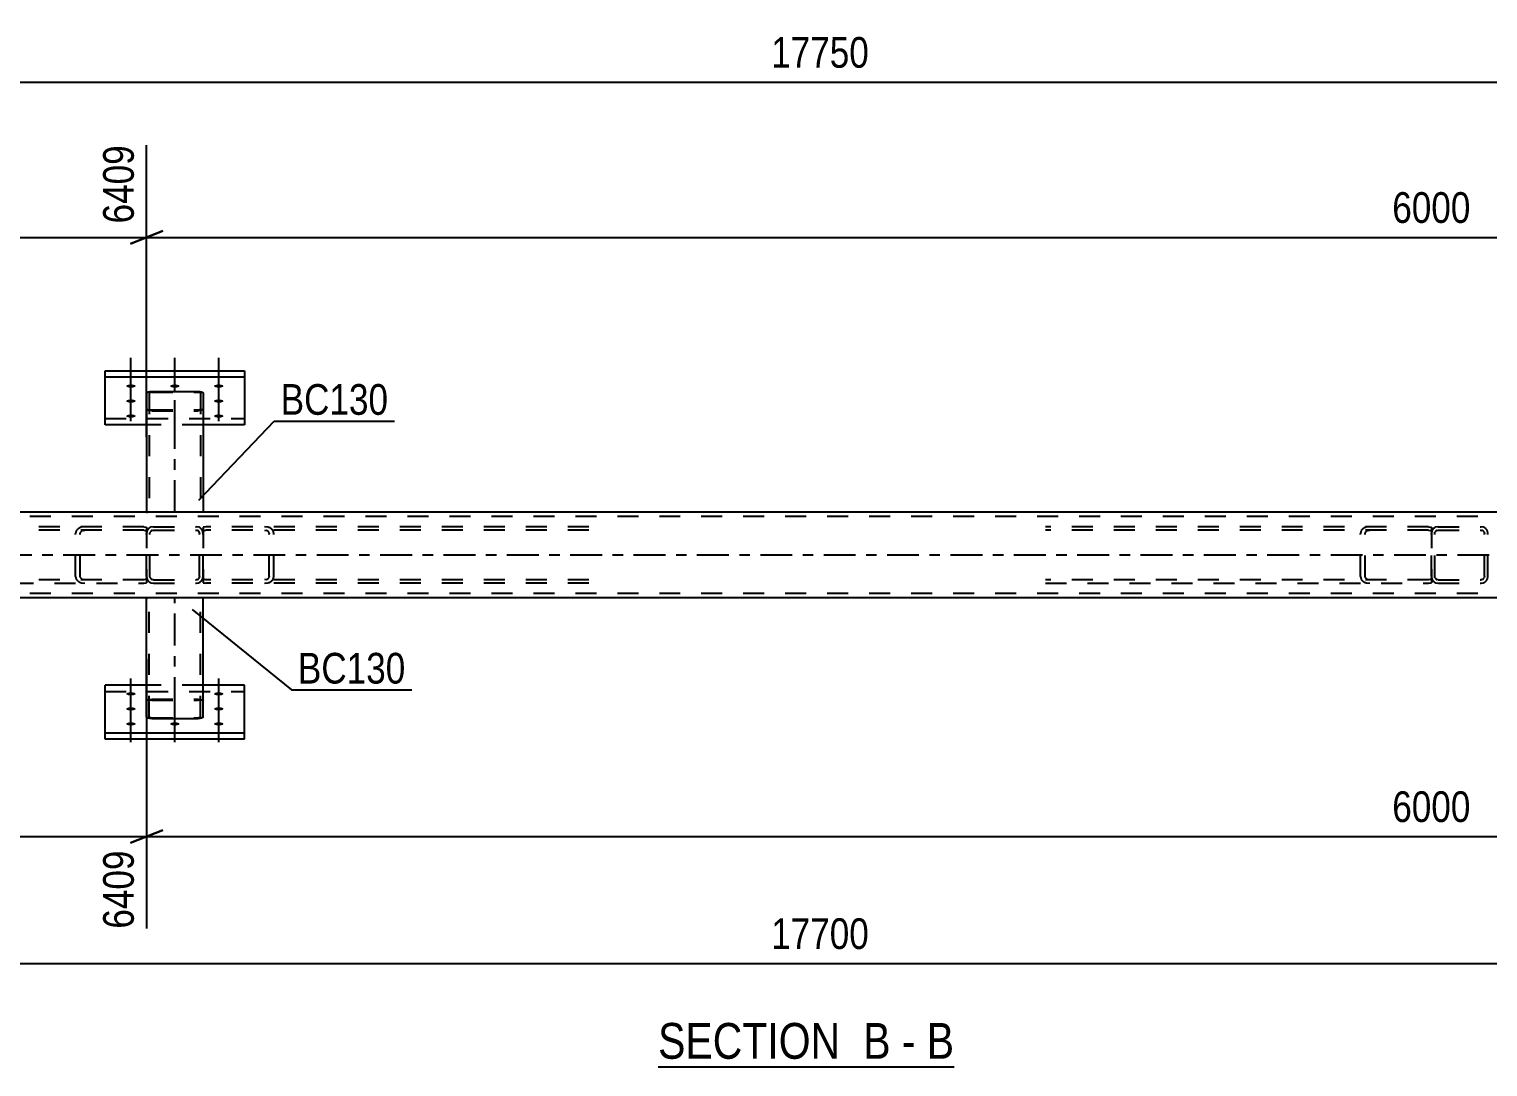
# Model space of a CAD drawing. Header units: millimetres. Extents: x 0 to 1189, y 0 to 841.
# Drawn here: x 321.1 to 457.3, y 329.9 to 426.8 of the extents above; entities that cross this region are included whole.
import ezdxf

# ---------------------------------------------------------------- set-up
doc = ezdxf.new("R2010")
doc.units = ezdxf.units.MM
doc.linetypes.add('DXK_LINE_DOT2', pattern=[3.9198, 1.9599, -1.9599])
doc.linetypes.add('DXK_LINE_DOT3', pattern=[5.9187, 2.979, -0.9799, 0.9799, -0.9799])
doc.styles.add('Arial Narrow', font='ARIALN.TTF', dxfattribs={"height": 0.2})

# ---------------------------------------------------------------- blocks, each defined once
blk = doc.blocks.new('Unknown-761548908-21 - 2351')
at = {"color": 6, "linetype": 'Continuous'}
blk.add_line((379.8, 329.95), (407.45, 329.95), dxfattribs=at)
at = {"color": 0, "linetype": 'Continuous'}
for points in [[(397.91, 330.7), (397.91, 334.2), (379.8, 334.2), (379.8, 330.7)], [(401.52, 330.7), (401.52, 334.2), (398.96, 334.2), (398.96, 330.7)], [(403.84, 330.7), (403.84, 334.2), (402.57, 334.2), (402.57, 330.7)], [(407.45, 330.7), (407.45, 334.2), (404.89, 334.2), (404.89, 330.7)]]:
    blk.add_wipeout(points, dxfattribs=at)
at = {"color": 7, "linetype": 'Continuous', "style": 'Arial Narrow'}
for s, p in [('SECTION ', (379.8, 330.7)), ('B', (398.96, 330.7)), ('B', (404.89, 330.7)), ('-', (402.57, 330.7))]:
    blk.add_text(s, height=3.34, dxfattribs=at).set_placement(p)
blk = doc.blocks.new('Part-761548908-2481 - 2351')
at = {"color": 7, "linetype": 'DXK_LINE_DOT2'}
for p, q in [((332.66, 380.39), (332.41, 380.34)), ((332.66, 380.39), (336.66, 380.39)), ((336.9, 380.34), (336.66, 380.39)), ((332.07, 379.99), (332.02, 379.75)), ((332.02, 375.75), (332.02, 379.75)), ((332.34, 379.75), (332.36, 379.87)), ((332.34, 375.75), (332.34, 379.75)), ((332.53, 380.04), (332.66, 380.07)), ((332.66, 380.07), (336.66, 380.07)), ((336.66, 380.07), (336.78, 380.04)), ((336.95, 379.87), (336.98, 379.75)), ((336.98, 375.75), (336.98, 379.75)), ((337.3, 379.75), (337.25, 379.99)), ((337.3, 375.75), (337.3, 379.75)), ((332.02, 375.75), (332.07, 375.5)), ((332.36, 375.62), (332.34, 375.75)), ((332.41, 375.16), (332.66, 375.11)), ((332.66, 375.43), (332.53, 375.45)), ((332.66, 375.43), (336.66, 375.43)), ((332.66, 375.11), (336.66, 375.11)), ((336.78, 375.45), (336.66, 375.43)), ((336.66, 375.11), (336.9, 375.16)), ((336.98, 375.75), (336.95, 375.62)), ((337.25, 375.5), (337.3, 375.75))]:
    blk.add_line(p, q, dxfattribs=at)
for centre, radius, start, end in [((332.66, 379.75), 0.64, 112.5, 157.5), ((336.66, 379.75), 0.64, 22.5, 67.5), ((332.66, 379.75), 0.32, 112.5, 157.5), ((336.66, 379.75), 0.32, 22.5, 67.5), ((332.66, 375.75), 0.64, 202.5, 247.5), ((332.66, 375.75), 0.32, 202.5, 247.5), ((336.66, 375.75), 0.32, 292.5, 337.5), ((336.66, 375.75), 0.64, 292.5, 337.5)]:
    blk.add_arc(centre, radius, start, end, dxfattribs=at)
blk = doc.blocks.new('Bolt-761548908-2364 - 2351')
at = {"linetype": 'Continuous'}
for points in [[(330.57, 364.63), (330.47, 364.63), (330.39, 364.64), (330.31, 364.65), (330.24, 364.68), (330.18, 364.7), (330.15, 364.73), (330.13, 364.76), (330.13, 364.79), (330.15, 364.82), (330.18, 364.85), (330.24, 364.88), (330.31, 364.9), (330.39, 364.91), (330.47, 364.92), (330.57, 364.93), (330.66, 364.92), (330.74, 364.91), (330.82, 364.9), (330.89, 364.88), (330.95, 364.85), (330.98, 364.82), (331, 364.79), (331, 364.76), (330.98, 364.73), (330.95, 364.7), (330.89, 364.68), (330.82, 364.65), (330.74, 364.64), (330.66, 364.63)], [(338.77, 364.63), (338.67, 364.63), (338.59, 364.64), (338.51, 364.65), (338.44, 364.68), (338.38, 364.7), (338.35, 364.73), (338.33, 364.76), (338.33, 364.79), (338.35, 364.82), (338.38, 364.85), (338.44, 364.88), (338.51, 364.9), (338.59, 364.91), (338.67, 364.92), (338.77, 364.93), (338.86, 364.92), (338.94, 364.91), (339.02, 364.9), (339.09, 364.88), (339.15, 364.85), (339.18, 364.82), (339.2, 364.79), (339.2, 364.76), (339.18, 364.73), (339.15, 364.7), (339.09, 364.68), (339.02, 364.65), (338.94, 364.64), (338.86, 364.63)], [(330.57, 363.22), (330.47, 363.23), (330.39, 363.24), (330.31, 363.25), (330.24, 363.27), (330.18, 363.3), (330.15, 363.33), (330.13, 363.36), (330.13, 363.39), (330.15, 363.42), (330.18, 363.45), (330.24, 363.47), (330.31, 363.5), (330.39, 363.51), (330.47, 363.52), (330.57, 363.52), (330.66, 363.52), (330.74, 363.51), (330.82, 363.5), (330.89, 363.47), (330.95, 363.45), (330.98, 363.42), (331, 363.39), (331, 363.36), (330.98, 363.33), (330.95, 363.3), (330.89, 363.27), (330.82, 363.25), (330.74, 363.24), (330.66, 363.23)], [(338.77, 363.22), (338.67, 363.23), (338.59, 363.24), (338.51, 363.25), (338.44, 363.27), (338.38, 363.3), (338.35, 363.33), (338.33, 363.36), (338.33, 363.39), (338.35, 363.42), (338.38, 363.45), (338.44, 363.47), (338.51, 363.5), (338.59, 363.51), (338.67, 363.52), (338.77, 363.52), (338.86, 363.52), (338.94, 363.51), (339.02, 363.5), (339.09, 363.47), (339.15, 363.45), (339.18, 363.42), (339.2, 363.39), (339.2, 363.36), (339.18, 363.33), (339.15, 363.3), (339.09, 363.27), (339.02, 363.25), (338.94, 363.24), (338.86, 363.23)], [(330.57, 361.82), (330.47, 361.82), (330.39, 361.83), (330.31, 361.85), (330.24, 361.87), (330.18, 361.9), (330.15, 361.92), (330.13, 361.96), (330.13, 361.99), (330.15, 362.02), (330.18, 362.05), (330.24, 362.07), (330.31, 362.09), (330.39, 362.11), (330.47, 362.12), (330.57, 362.12), (330.66, 362.12), (330.74, 362.11), (330.82, 362.09), (330.89, 362.07), (330.95, 362.05), (330.98, 362.02), (331, 361.99), (331, 361.96), (330.98, 361.92), (330.95, 361.9), (330.89, 361.87), (330.82, 361.85), (330.74, 361.83), (330.66, 361.82)], [(334.67, 361.82), (334.57, 361.82), (334.49, 361.83), (334.41, 361.85), (334.34, 361.87), (334.28, 361.9), (334.25, 361.92), (334.23, 361.96), (334.23, 361.99), (334.25, 362.02), (334.28, 362.05), (334.34, 362.07), (334.41, 362.09), (334.49, 362.11), (334.57, 362.12), (334.67, 362.12), (334.76, 362.12), (334.84, 362.11), (334.92, 362.09), (334.99, 362.07), (335.05, 362.05), (335.08, 362.02), (335.1, 361.99), (335.1, 361.96), (335.08, 361.92), (335.05, 361.9), (334.99, 361.87), (334.92, 361.85), (334.84, 361.83), (334.76, 361.82)], [(338.77, 361.82), (338.67, 361.82), (338.59, 361.83), (338.51, 361.85), (338.44, 361.87), (338.38, 361.9), (338.35, 361.92), (338.33, 361.96), (338.33, 361.99), (338.35, 362.02), (338.38, 362.05), (338.44, 362.07), (338.51, 362.09), (338.59, 362.11), (338.67, 362.12), (338.77, 362.12), (338.86, 362.12), (338.94, 362.11), (339.02, 362.09), (339.09, 362.07), (339.15, 362.05), (339.18, 362.02), (339.2, 361.99), (339.2, 361.96), (339.18, 361.92), (339.15, 361.9), (339.09, 361.87), (339.02, 361.85), (338.94, 361.83), (338.86, 361.82)]]:
    blk.add_hatch(color=1, dxfattribs=at).paths.add_polyline_path(points)
at = {"color": 1, "linetype": 'Continuous'}
for p, q in [((330.57, 363.08), (330.57, 366.2)), ((338.77, 363.08), (338.77, 366.2)), ((330.57, 361.68), (330.57, 364.8)), ((338.77, 361.68), (338.77, 364.8)), ((330.57, 360.28), (330.57, 363.4)), ((334.67, 360.28), (334.67, 363.4)), ((338.77, 360.28), (338.77, 363.4))]:
    blk.add_line(p, q, dxfattribs=at)
at = {"color": 1, "linetype": 'DXK_LINE_DOT2'}
blk.add_line((334.67, 363.08), (334.67, 366.2), dxfattribs=at)
blk = doc.blocks.new('Part-761548908-2435 - 2351')
at = {"color": 2, "linetype": 'Continuous'}
for p, q in [((328.17, 389.9), (328.17, 394.94)), ((328.17, 394.94), (341.17, 394.94)), ((341.17, 394.34), (328.17, 394.34)), ((341.17, 394.94), (341.17, 389.9)), ((332.03, 389.9), (328.17, 389.9)), ((341.17, 389.9), (337.31, 389.9))]:
    blk.add_line(p, q, dxfattribs=at)
at = {"color": 7, "linetype": 'DXK_LINE_DOT2'}
for p, q in [((328.17, 390.5), (341.17, 390.5)), ((332.06, 389.9), (332.03, 389.9)), ((337.31, 389.9), (332.06, 389.9))]:
    blk.add_line(p, q, dxfattribs=at)
blk = doc.blocks.new('Bolt-761548908-2376 - 2351')
at = {"linetype": 'Continuous'}
for points in [[(330.57, 393.67), (330.66, 393.67), (330.74, 393.66), (330.82, 393.64), (330.89, 393.62), (330.95, 393.6), (330.98, 393.57), (331, 393.54), (331, 393.51), (330.98, 393.48), (330.95, 393.45), (330.89, 393.42), (330.82, 393.4), (330.74, 393.38), (330.66, 393.38), (330.57, 393.37), (330.47, 393.38), (330.39, 393.38), (330.31, 393.4), (330.24, 393.42), (330.18, 393.45), (330.15, 393.48), (330.13, 393.51), (330.13, 393.54), (330.15, 393.57), (330.18, 393.6), (330.24, 393.62), (330.31, 393.64), (330.39, 393.66), (330.47, 393.67)], [(334.67, 393.67), (334.76, 393.67), (334.84, 393.66), (334.92, 393.64), (334.99, 393.62), (335.05, 393.6), (335.08, 393.57), (335.1, 393.54), (335.1, 393.51), (335.08, 393.48), (335.05, 393.45), (334.99, 393.42), (334.92, 393.4), (334.84, 393.38), (334.76, 393.38), (334.67, 393.37), (334.57, 393.38), (334.49, 393.38), (334.41, 393.4), (334.34, 393.42), (334.28, 393.45), (334.25, 393.48), (334.23, 393.51), (334.23, 393.54), (334.25, 393.57), (334.28, 393.6), (334.34, 393.62), (334.41, 393.64), (334.49, 393.66), (334.57, 393.67)], [(338.77, 393.67), (338.86, 393.67), (338.94, 393.66), (339.02, 393.64), (339.09, 393.62), (339.15, 393.6), (339.18, 393.57), (339.2, 393.54), (339.2, 393.51), (339.18, 393.48), (339.15, 393.45), (339.09, 393.42), (339.02, 393.4), (338.94, 393.38), (338.86, 393.38), (338.77, 393.37), (338.67, 393.38), (338.59, 393.38), (338.51, 393.4), (338.44, 393.42), (338.38, 393.45), (338.35, 393.48), (338.33, 393.51), (338.33, 393.54), (338.35, 393.57), (338.38, 393.6), (338.44, 393.62), (338.51, 393.64), (338.59, 393.66), (338.67, 393.67)], [(330.57, 392.27), (330.66, 392.27), (330.74, 392.26), (330.82, 392.24), (330.89, 392.22), (330.95, 392.2), (330.98, 392.17), (331, 392.14), (331, 392.1), (330.98, 392.07), (330.95, 392.04), (330.89, 392.02), (330.82, 392), (330.74, 391.98), (330.66, 391.97), (330.57, 391.97), (330.47, 391.97), (330.39, 391.98), (330.31, 392), (330.24, 392.02), (330.18, 392.04), (330.15, 392.07), (330.13, 392.1), (330.13, 392.14), (330.15, 392.17), (330.18, 392.2), (330.24, 392.22), (330.31, 392.24), (330.39, 392.26), (330.47, 392.27)], [(338.77, 392.27), (338.86, 392.27), (338.94, 392.26), (339.02, 392.24), (339.09, 392.22), (339.15, 392.2), (339.18, 392.17), (339.2, 392.14), (339.2, 392.1), (339.18, 392.07), (339.15, 392.04), (339.09, 392.02), (339.02, 392), (338.94, 391.98), (338.86, 391.97), (338.77, 391.97), (338.67, 391.97), (338.59, 391.98), (338.51, 392), (338.44, 392.02), (338.38, 392.04), (338.35, 392.07), (338.33, 392.1), (338.33, 392.14), (338.35, 392.17), (338.38, 392.2), (338.44, 392.22), (338.51, 392.24), (338.59, 392.26), (338.67, 392.27)], [(330.57, 390.87), (330.66, 390.87), (330.74, 390.86), (330.82, 390.84), (330.89, 390.82), (330.95, 390.79), (330.98, 390.76), (331, 390.73), (331, 390.7), (330.98, 390.67), (330.95, 390.64), (330.89, 390.62), (330.82, 390.6), (330.74, 390.58), (330.66, 390.57), (330.57, 390.57), (330.47, 390.57), (330.39, 390.58), (330.31, 390.6), (330.24, 390.62), (330.18, 390.64), (330.15, 390.67), (330.13, 390.7), (330.13, 390.73), (330.15, 390.76), (330.18, 390.79), (330.24, 390.82), (330.31, 390.84), (330.39, 390.86), (330.47, 390.87)], [(338.77, 390.87), (338.86, 390.87), (338.94, 390.86), (339.02, 390.84), (339.09, 390.82), (339.15, 390.79), (339.18, 390.76), (339.2, 390.73), (339.2, 390.7), (339.18, 390.67), (339.15, 390.64), (339.09, 390.62), (339.02, 390.6), (338.94, 390.58), (338.86, 390.57), (338.77, 390.57), (338.67, 390.57), (338.59, 390.58), (338.51, 390.6), (338.44, 390.62), (338.38, 390.64), (338.35, 390.67), (338.33, 390.7), (338.33, 390.73), (338.35, 390.76), (338.38, 390.79), (338.44, 390.82), (338.51, 390.84), (338.59, 390.86), (338.67, 390.87)]]:
    blk.add_hatch(color=1, dxfattribs=at).paths.add_polyline_path(points)
at = {"color": 1, "linetype": 'Continuous'}
for p, q in [((330.57, 393.03), (330.57, 396.15)), ((334.67, 393.03), (334.67, 396.15)), ((338.77, 393.03), (338.77, 396.15)), ((330.57, 391.63), (330.57, 394.75)), ((338.77, 391.63), (338.77, 394.75)), ((330.57, 390.23), (330.57, 393.35)), ((338.77, 390.23), (338.77, 393.35))]:
    blk.add_line(p, q, dxfattribs=at)
at = {"color": 1, "linetype": 'DXK_LINE_DOT2'}
blk.add_line((334.67, 390.23), (334.67, 393.35), dxfattribs=at)
blk = doc.blocks.new('Part-761548908-2385 - 2351')
at = {"color": 7, "linetype": 'DXK_LINE_DOT2'}
for p, q in [((703.3, 381.75), (92.09, 381.75)), ((337.24, 381.75), (332.1, 381.75)), ((703.3, 381.35), (75.66, 381.35)), ((703.3, 374.15), (75.66, 374.15)), ((337, 373.75), (92.09, 373.75)), ((337.24, 373.75), (332.1, 373.75))]:
    blk.add_line(p, q, dxfattribs=at)
at = {"color": 2, "linetype": 'Continuous'}
for p, q in [((332.1, 381.75), (97.22, 381.75)), ((572.1, 381.75), (337.24, 381.75)), ((332.1, 373.75), (97.22, 373.75)), ((572.1, 373.75), (337.24, 373.75))]:
    blk.add_line(p, q, dxfattribs=at)
at = {"color": 7, "linetype": 'DXK_LINE_DOT3'}
blk.add_line((75.66, 377.75), (703.3, 377.75), dxfattribs=at)
blk = doc.blocks.new('Part-761548908-2392 - 2351')
at = {"color": 2, "linetype": 'Continuous'}
for p, q in [((332.03, 365.6), (328.17, 365.6)), ((328.17, 360.55), (328.17, 365.6)), ((341.17, 365.6), (337.31, 365.6)), ((341.17, 360.55), (341.17, 365.6)), ((328.17, 361.15), (341.17, 361.15)), ((341.17, 360.55), (328.17, 360.55))]:
    blk.add_line(p, q, dxfattribs=at)
at = {"color": 7, "linetype": 'DXK_LINE_DOT2'}
for p, q in [((337.31, 365.6), (332.03, 365.6)), ((328.17, 365), (341.17, 365))]:
    blk.add_line(p, q, dxfattribs=at)
blk = doc.blocks.new('Part-761548908-2461 - 2351')
at = {"color": 7, "linetype": 'DXK_LINE_DOT2'}
for p, q in [((451.76, 380.39), (415.99, 380.39)), ((446.27, 380.39), (445.93, 380.34)), ((451.76, 380.39), (452.02, 380.35)), ((452.02, 380.35), (452.02, 375.14)), ((451.76, 380.07), (415.99, 380.07)), ((445.46, 379.99), (445.39, 379.75)), ((445.39, 375.75), (445.39, 379.75)), ((445.83, 379.75), (445.86, 379.87)), ((445.83, 375.75), (445.83, 379.75)), ((446.1, 380.04), (446.27, 380.07)), ((451.76, 380.07), (451.93, 380.04)), ((451.93, 380.04), (452.02, 380)), ((451.76, 375.43), (415.99, 375.43)), ((415.99, 375.11), (451.76, 375.11)), ((445.39, 375.75), (445.46, 375.5)), ((445.86, 375.62), (445.83, 375.75)), ((445.93, 375.16), (446.27, 375.11)), ((446.27, 375.43), (446.1, 375.45)), ((451.93, 375.45), (451.76, 375.43)), ((451.76, 375.11), (452.02, 375.14)), ((452.02, 375.49), (451.93, 375.45))]:
    blk.add_line(p, q, dxfattribs=at)
for centre, radius, start, end in [((446.13, 379.56), 0.802, 104.5547, 147.5896), ((446.2, 379.65), 0.401, 104.5547, 147.5896), ((446.13, 375.93), 0.802, 212.4104, 255.4453), ((446.2, 375.84), 0.401, 212.4104, 255.4453)]:
    blk.add_arc(centre, radius, start, end, dxfattribs=at)
blk = doc.blocks.new('Part-761548908-2397 - 2351')
at = {"color": 2, "linetype": 'Continuous'}
for p, q in [((332.03, 362.63), (332.03, 373.75)), ((337.24, 373.75), (332.1, 373.75)), ((337.31, 362.63), (337.31, 373.75)), ((332.06, 362.57), (332.03, 362.63)), ((332.17, 362.52), (332.06, 362.57)), ((332.32, 362.48), (332.17, 362.52)), ((332.51, 362.47), (332.32, 362.48)), ((332.51, 362.47), (336.83, 362.47)), ((337.01, 362.48), (336.83, 362.47)), ((337.17, 362.52), (337.01, 362.48)), ((337.27, 362.57), (337.17, 362.52)), ((337.31, 362.63), (337.27, 362.57))]:
    blk.add_line(p, q, dxfattribs=at)
at = {"color": 7, "linetype": 'DXK_LINE_DOT2'}
for p, q in [((332.06, 373.75), (332.03, 373.75)), ((332.03, 373.75), (332.06, 373.75)), ((332.1, 373.75), (332.06, 373.75)), ((332.06, 373.75), (332.1, 373.75)), ((332.27, 362.63), (332.27, 373.75)), ((337.05, 373.75), (337.07, 373.75)), ((337.07, 362.63), (337.07, 373.75)), ((337.27, 373.75), (337.24, 373.75)), ((337.27, 373.75), (337.24, 373.75)), ((337.31, 373.75), (337.27, 373.75)), ((337.27, 373.75), (337.31, 373.75)), ((332.03, 364.11), (332.06, 364.18)), ((332.06, 364.18), (332.17, 364.23)), ((332.17, 364.23), (332.32, 364.26)), ((332.28, 364.14), (332.27, 364.11)), ((332.34, 364.17), (332.28, 364.14)), ((332.32, 364.26), (332.51, 364.28)), ((332.41, 364.19), (332.34, 364.17)), ((332.51, 364.19), (332.41, 364.19)), ((332.51, 364.28), (336.83, 364.28)), ((332.51, 364.19), (336.83, 364.19)), ((336.83, 364.28), (337.01, 364.26)), ((336.92, 364.19), (336.83, 364.19)), ((337, 364.17), (336.92, 364.19)), ((337.05, 364.14), (337, 364.17)), ((337.01, 364.26), (337.17, 364.23)), ((337.07, 364.11), (337.05, 364.14)), ((337.17, 364.23), (337.27, 364.18)), ((337.27, 364.18), (337.31, 364.11)), ((332.27, 362.63), (332.28, 362.6)), ((332.28, 362.6), (332.34, 362.58)), ((332.34, 362.58), (332.41, 362.56)), ((332.41, 362.56), (332.51, 362.55)), ((332.51, 362.55), (336.83, 362.55)), ((336.83, 362.55), (336.92, 362.56)), ((336.92, 362.56), (337, 362.58)), ((337, 362.58), (337.05, 362.6)), ((337.05, 362.6), (337.07, 362.63))]:
    blk.add_line(p, q, dxfattribs=at)
at = {"color": 7, "linetype": 'DXK_LINE_DOT3'}
blk.add_line((334.67, 363.37), (334.67, 373.75), dxfattribs=at)
blk = doc.blocks.new('Part-761548908-2474 - 2351')
at = {"color": 7, "linetype": 'DXK_LINE_DOT2'}
for p, q in [((337.55, 380.39), (337.3, 380.35)), ((337.3, 380.35), (337.3, 375.14)), ((373.32, 380.39), (337.55, 380.39)), ((343.38, 380.34), (343.04, 380.39)), ((337.3, 380), (337.39, 380.04)), ((337.39, 380.04), (337.55, 380.07)), ((373.32, 380.07), (337.55, 380.07)), ((343.04, 380.07), (343.21, 380.04)), ((343.45, 379.87), (343.48, 379.75)), ((343.48, 375.75), (343.48, 379.75)), ((343.92, 379.75), (343.86, 379.99)), ((343.92, 375.75), (343.92, 379.75)), ((337.39, 375.45), (337.3, 375.49)), ((337.3, 375.14), (337.55, 375.11)), ((337.55, 375.43), (337.39, 375.45)), ((373.32, 375.43), (337.55, 375.43)), ((373.32, 375.11), (337.55, 375.11)), ((343.21, 375.45), (343.04, 375.43)), ((343.04, 375.11), (343.38, 375.16)), ((343.48, 375.75), (343.45, 375.62)), ((343.86, 375.5), (343.92, 375.75))]:
    blk.add_line(p, q, dxfattribs=at)
for centre, radius, start, end in [((343.18, 379.56), 0.802, 32.4104, 75.4453), ((343.11, 379.65), 0.401, 32.4104, 75.4453), ((343.11, 375.84), 0.401, 284.5547, 327.5896), ((343.18, 375.93), 0.802, 284.5547, 327.5896)]:
    blk.add_arc(centre, radius, start, end, dxfattribs=at)
blk = doc.blocks.new('Part-761548908-2410 - 2351')
at = {"color": 2, "linetype": 'Continuous'}
for p, q in [((332.03, 392.86), (332.06, 392.92)), ((332.03, 392.86), (332.03, 381.75)), ((332.06, 392.92), (332.17, 392.97)), ((332.17, 392.97), (332.32, 393.01)), ((332.32, 393.01), (332.51, 393.02)), ((332.51, 393.02), (336.83, 393.02)), ((336.83, 393.02), (337.01, 393.01)), ((337.01, 393.01), (337.17, 392.97)), ((337.17, 392.97), (337.27, 392.92)), ((337.27, 392.92), (337.31, 392.86)), ((337.31, 392.86), (337.31, 381.75)), ((336.83, 381.75), (332.1, 381.75)), ((337.24, 381.75), (336.83, 381.75))]:
    blk.add_line(p, q, dxfattribs=at)
at = {"color": 7, "linetype": 'DXK_LINE_DOT2'}
for p, q in [((332.28, 392.89), (332.27, 392.86)), ((332.27, 392.86), (332.27, 381.75)), ((332.34, 392.92), (332.28, 392.89)), ((332.41, 392.93), (332.34, 392.92)), ((332.51, 392.94), (332.41, 392.93)), ((332.51, 392.94), (336.83, 392.94)), ((336.92, 392.93), (336.83, 392.94)), ((337, 392.92), (336.92, 392.93)), ((337.05, 392.89), (337, 392.92)), ((337.07, 392.86), (337.05, 392.89)), ((337.07, 392.86), (337.07, 381.75)), ((332.06, 391.32), (332.03, 391.38)), ((332.17, 391.27), (332.06, 391.32)), ((332.32, 391.23), (332.17, 391.27)), ((332.27, 391.38), (332.28, 391.35)), ((332.28, 391.35), (332.34, 391.32)), ((332.51, 391.22), (332.32, 391.23)), ((332.34, 391.32), (332.41, 391.31)), ((332.41, 391.31), (332.51, 391.3)), ((332.51, 391.3), (336.83, 391.3)), ((332.51, 391.22), (336.83, 391.22)), ((336.83, 391.3), (336.92, 391.31)), ((337.01, 391.23), (336.83, 391.22)), ((336.92, 391.31), (337, 391.32)), ((337, 391.32), (337.05, 391.35)), ((337.17, 391.27), (337.01, 391.23)), ((337.05, 391.35), (337.07, 391.38)), ((337.27, 391.32), (337.17, 391.27)), ((337.31, 391.38), (337.27, 391.32)), ((332.06, 381.75), (332.03, 381.75)), ((332.03, 381.75), (332.06, 381.75)), ((332.1, 381.75), (332.06, 381.75)), ((332.06, 381.75), (332.1, 381.75)), ((337.05, 381.75), (337.07, 381.75)), ((337.27, 381.75), (337.24, 381.75)), ((337.31, 381.75), (337.24, 381.75))]:
    blk.add_line(p, q, dxfattribs=at)
at = {"color": 7, "linetype": 'DXK_LINE_DOT3'}
blk.add_line((334.67, 381.75), (334.67, 392.12), dxfattribs=at)
blk = doc.blocks.new('Part-761548908-2460 - 2351')
at = {"color": 7, "linetype": 'DXK_LINE_DOT2'}
for p, q in [((331.76, 380.39), (295.99, 380.39)), ((326.27, 380.39), (325.93, 380.34)), ((331.76, 380.39), (332.02, 380.35)), ((332.02, 380.35), (332.02, 375.14)), ((331.76, 380.07), (295.99, 380.07)), ((325.46, 379.99), (325.39, 379.75)), ((325.39, 375.75), (325.39, 379.75)), ((325.83, 379.75), (325.86, 379.87)), ((325.83, 375.75), (325.83, 379.75)), ((326.1, 380.04), (326.27, 380.07)), ((331.76, 380.07), (331.93, 380.04)), ((331.93, 380.04), (332.02, 380)), ((331.76, 375.43), (295.99, 375.43)), ((295.99, 375.11), (331.76, 375.11)), ((325.39, 375.75), (325.46, 375.5)), ((325.86, 375.62), (325.83, 375.75)), ((325.93, 375.16), (326.27, 375.11)), ((326.27, 375.43), (326.1, 375.45)), ((331.93, 375.45), (331.76, 375.43)), ((331.76, 375.11), (332.02, 375.14)), ((332.02, 375.49), (331.93, 375.45))]:
    blk.add_line(p, q, dxfattribs=at)
for centre, radius, start, end in [((326.13, 379.56), 0.802, 104.5547, 147.5895), ((326.2, 379.65), 0.401, 104.5547, 147.5895), ((326.13, 375.93), 0.802, 212.4105, 255.4453), ((326.2, 375.84), 0.401, 212.4105, 255.4453)]:
    blk.add_arc(centre, radius, start, end, dxfattribs=at)
blk = doc.blocks.new('Part-761548908-2495 - 2351')
at = {"color": 7, "linetype": 'DXK_LINE_DOT2'}
for p, q in [((452.66, 380.39), (452.41, 380.34)), ((452.66, 380.39), (456.66, 380.39)), ((456.9, 380.34), (456.66, 380.39)), ((452.06, 379.99), (452.02, 379.75)), ((452.02, 375.75), (452.02, 379.75)), ((452.34, 379.75), (452.36, 379.87)), ((452.34, 375.75), (452.34, 379.75)), ((452.53, 380.04), (452.66, 380.07)), ((452.66, 380.07), (456.66, 380.07)), ((456.66, 380.07), (456.78, 380.04)), ((456.95, 379.87), (456.98, 379.75)), ((456.98, 375.75), (456.98, 379.75)), ((457.3, 379.75), (457.25, 379.99)), ((457.3, 375.75), (457.3, 379.75)), ((452.02, 375.75), (452.06, 375.5)), ((452.36, 375.62), (452.34, 375.75)), ((452.41, 375.16), (452.66, 375.11)), ((452.66, 375.43), (452.53, 375.45)), ((452.66, 375.43), (456.66, 375.43)), ((452.66, 375.11), (456.66, 375.11)), ((456.78, 375.45), (456.66, 375.43)), ((456.66, 375.11), (456.9, 375.16)), ((456.98, 375.75), (456.95, 375.62)), ((457.25, 375.5), (457.3, 375.75))]:
    blk.add_line(p, q, dxfattribs=at)
for centre, radius, start, end in [((452.66, 379.75), 0.64, 112.5, 157.5), ((456.66, 379.75), 0.64, 22.5, 67.5), ((452.66, 379.75), 0.32, 112.5, 157.5), ((456.66, 379.75), 0.32, 22.5, 67.5), ((452.66, 375.75), 0.64, 202.5, 247.5), ((452.66, 375.75), 0.32, 202.5, 247.5), ((456.66, 375.75), 0.32, 292.5, 337.5), ((456.66, 375.75), 0.64, 292.5, 337.5)]:
    blk.add_arc(centre, radius, start, end, dxfattribs=at)
blk = doc.blocks.new('StraightDimension-761548908-2500 - 2351')
at = {"color": 7, "linetype": 'Continuous'}
blk.add_line((74.66, 421.9), (715.2, 421.9), dxfattribs=at)
at = {"color": 0}
blk.add_wipeout([(400.1, 422.65), (400.1, 426.85), (389.76, 426.85), (389.76, 422.65)], dxfattribs=at)
at = {"color": 3, "style": 'Arial Narrow'}
blk.add_text('17750', height=2.863, dxfattribs=at).set_placement((390.36, 423.25))
blk = doc.blocks.new('StraightDimension-761548908-2628 - 2351')
at = {"color": 7, "linetype": 'Continuous'}
for p, q in [((332.03, 368.01), (332.03, 342.85)), ((333.53, 352.06), (330.53, 350.86)), ((332.03, 351.46), (572.03, 351.46))]:
    blk.add_line(p, q, dxfattribs=at)
at = {"color": 0}
blk.add_wipeout([(456.28, 352.21), (456.28, 356.41), (447.77, 356.41), (447.77, 352.21)], dxfattribs=at)
at = {"color": 3, "style": 'Arial Narrow'}
blk.add_text('6000', height=2.863, dxfattribs=at).set_placement((448.37, 352.81))
blk = doc.blocks.new('StraightDimension-761548908-2640 - 2351')
at = {"color": 7, "linetype": 'Continuous'}
for p, q in [((332.03, 368.01), (332.03, 342.85)), ((330.53, 350.86), (333.53, 352.06)), ((92.02, 351.46), (332.03, 351.46))]:
    blk.add_line(p, q, dxfattribs=at)
at = {"color": 0, "linetype": 'Continuous'}
blk.add_wipeout([(331.43, 350.76), (327.23, 350.76), (327.23, 342.25), (331.43, 342.25)], dxfattribs=at)
at = {"color": 3, "linetype": 'Continuous', "style": 'Arial Narrow'}
blk.add_text('6409', height=2.863, rotation=90.0002, dxfattribs=at).set_placement((330.83, 342.85))
blk = doc.blocks.new('StraightDimension-761548908-2678 - 2351')
at = {"color": 7, "linetype": 'Continuous'}
blk.add_line((75.66, 339.6), (714.2, 339.6), dxfattribs=at)
at = {"color": 0}
blk.add_wipeout([(400.1, 340.35), (400.1, 344.55), (389.76, 344.55), (389.76, 340.35)], dxfattribs=at)
at = {"color": 3, "style": 'Arial Narrow'}
blk.add_text('17700', height=2.863, dxfattribs=at).set_placement((390.36, 340.95))
blk = doc.blocks.new('StraightDimension-761548908-23846 - 2351')
at = {"color": 7, "linetype": 'Continuous'}
for p, q in [((332.03, 388.76), (332.03, 416.03)), ((333.53, 408.01), (330.53, 406.81)), ((332.03, 407.41), (572.03, 407.41))]:
    blk.add_line(p, q, dxfattribs=at)
at = {"color": 0}
blk.add_wipeout([(456.28, 408.16), (456.28, 412.36), (447.77, 412.36), (447.77, 408.16)], dxfattribs=at)
at = {"color": 3, "style": 'Arial Narrow'}
blk.add_text('6000', height=2.863, dxfattribs=at).set_placement((448.37, 408.76))
blk = doc.blocks.new('StraightDimension-761548908-23847 - 2351')
at = {"color": 7, "linetype": 'Continuous'}
for p, q in [((332.03, 388.76), (332.03, 416.03)), ((92.02, 407.41), (332.03, 407.41)), ((330.53, 406.81), (333.53, 408.01))]:
    blk.add_line(p, q, dxfattribs=at)
at = {"color": 0, "linetype": 'Continuous'}
blk.add_wipeout([(331.43, 416.63), (327.23, 416.63), (327.23, 408.11), (331.43, 408.11)], dxfattribs=at)
at = {"color": 3, "linetype": 'Continuous', "style": 'Arial Narrow'}
blk.add_text('6409', height=2.863, rotation=90.0002, dxfattribs=at).set_placement((330.83, 408.71))
blk = doc.blocks.new('Mark-761548908-2406 - 2351')
at = {"color": 0}
blk.add_wipeout([(354.59, 390.84), (354.59, 393.84), (344.55, 393.84), (344.55, 390.84)], dxfattribs=at)
blk.add_wipeout([(354.59, 390.84), (354.59, 393.84), (344.55, 393.84), (344.55, 390.84)], dxfattribs=at)
at = {"color": 30, "linetype": 'Continuous'}
for p, q in [((336.9, 382.86), (343.95, 390.24)), ((343.95, 390.24), (355.19, 390.24))]:
    blk.add_line(p, q, dxfattribs=at)
at = {"color": 3, "style": 'Arial Narrow'}
blk.add_text('BC130', height=2.863, dxfattribs=at).set_placement((344.55, 390.84))
blk = doc.blocks.new('Mark-761548908-2393 - 2351')
at = {"color": 0}
blk.add_wipeout([(356.21, 365.74), (356.21, 368.74), (346.16, 368.74), (346.16, 365.74)], dxfattribs=at)
blk.add_wipeout([(356.21, 365.74), (356.21, 368.74), (346.16, 368.74), (346.16, 365.74)], dxfattribs=at)
at = {"color": 30, "linetype": 'Continuous'}
for p, q in [((336.27, 372.67), (345.56, 365.14)), ((345.56, 365.14), (356.81, 365.14))]:
    blk.add_line(p, q, dxfattribs=at)
at = {"color": 3, "style": 'Arial Narrow'}
blk.add_text('BC130', height=2.863, dxfattribs=at).set_placement((346.16, 365.74))

msp = doc.modelspace()

# ---------------------------------------------------------------- block references
for name in ['Bolt-761548908-2376 - 2351', 'Part-761548908-2435 - 2351', 'Part-761548908-2410 - 2351', 'Part-761548908-2385 - 2351', 'Part-761548908-2460 - 2351', 'Part-761548908-2481 - 2351', 'Part-761548908-2474 - 2351', 'Part-761548908-2461 - 2351', 'Part-761548908-2495 - 2351', 'Part-761548908-2397 - 2351', 'Part-761548908-2392 - 2351', 'Bolt-761548908-2364 - 2351', 'Unknown-761548908-21 - 2351']:
    msp.add_blockref(name, (0, 0))

# ---------------------------------------------------------------- next in the draw order: block references
for name in ['StraightDimension-761548908-2500 - 2351', 'StraightDimension-761548908-2628 - 2351']:
    msp.add_blockref(name, (0, 0))

# ---------------------------------------------------------------- next in the draw order: block references
for name in ['StraightDimension-761548908-23846 - 2351', 'StraightDimension-761548908-2640 - 2351']:
    msp.add_blockref(name, (0, 0))

# ---------------------------------------------------------------- next in the draw order: block references
for name in ['StraightDimension-761548908-23847 - 2351', 'StraightDimension-761548908-2678 - 2351']:
    msp.add_blockref(name, (0, 0))

# ---------------------------------------------------------------- next in the draw order: block references
for name in ['Mark-761548908-2406 - 2351', 'Mark-761548908-2393 - 2351']:
    msp.add_blockref(name, (0, 0))

doc.saveas('drawing.dxf')
